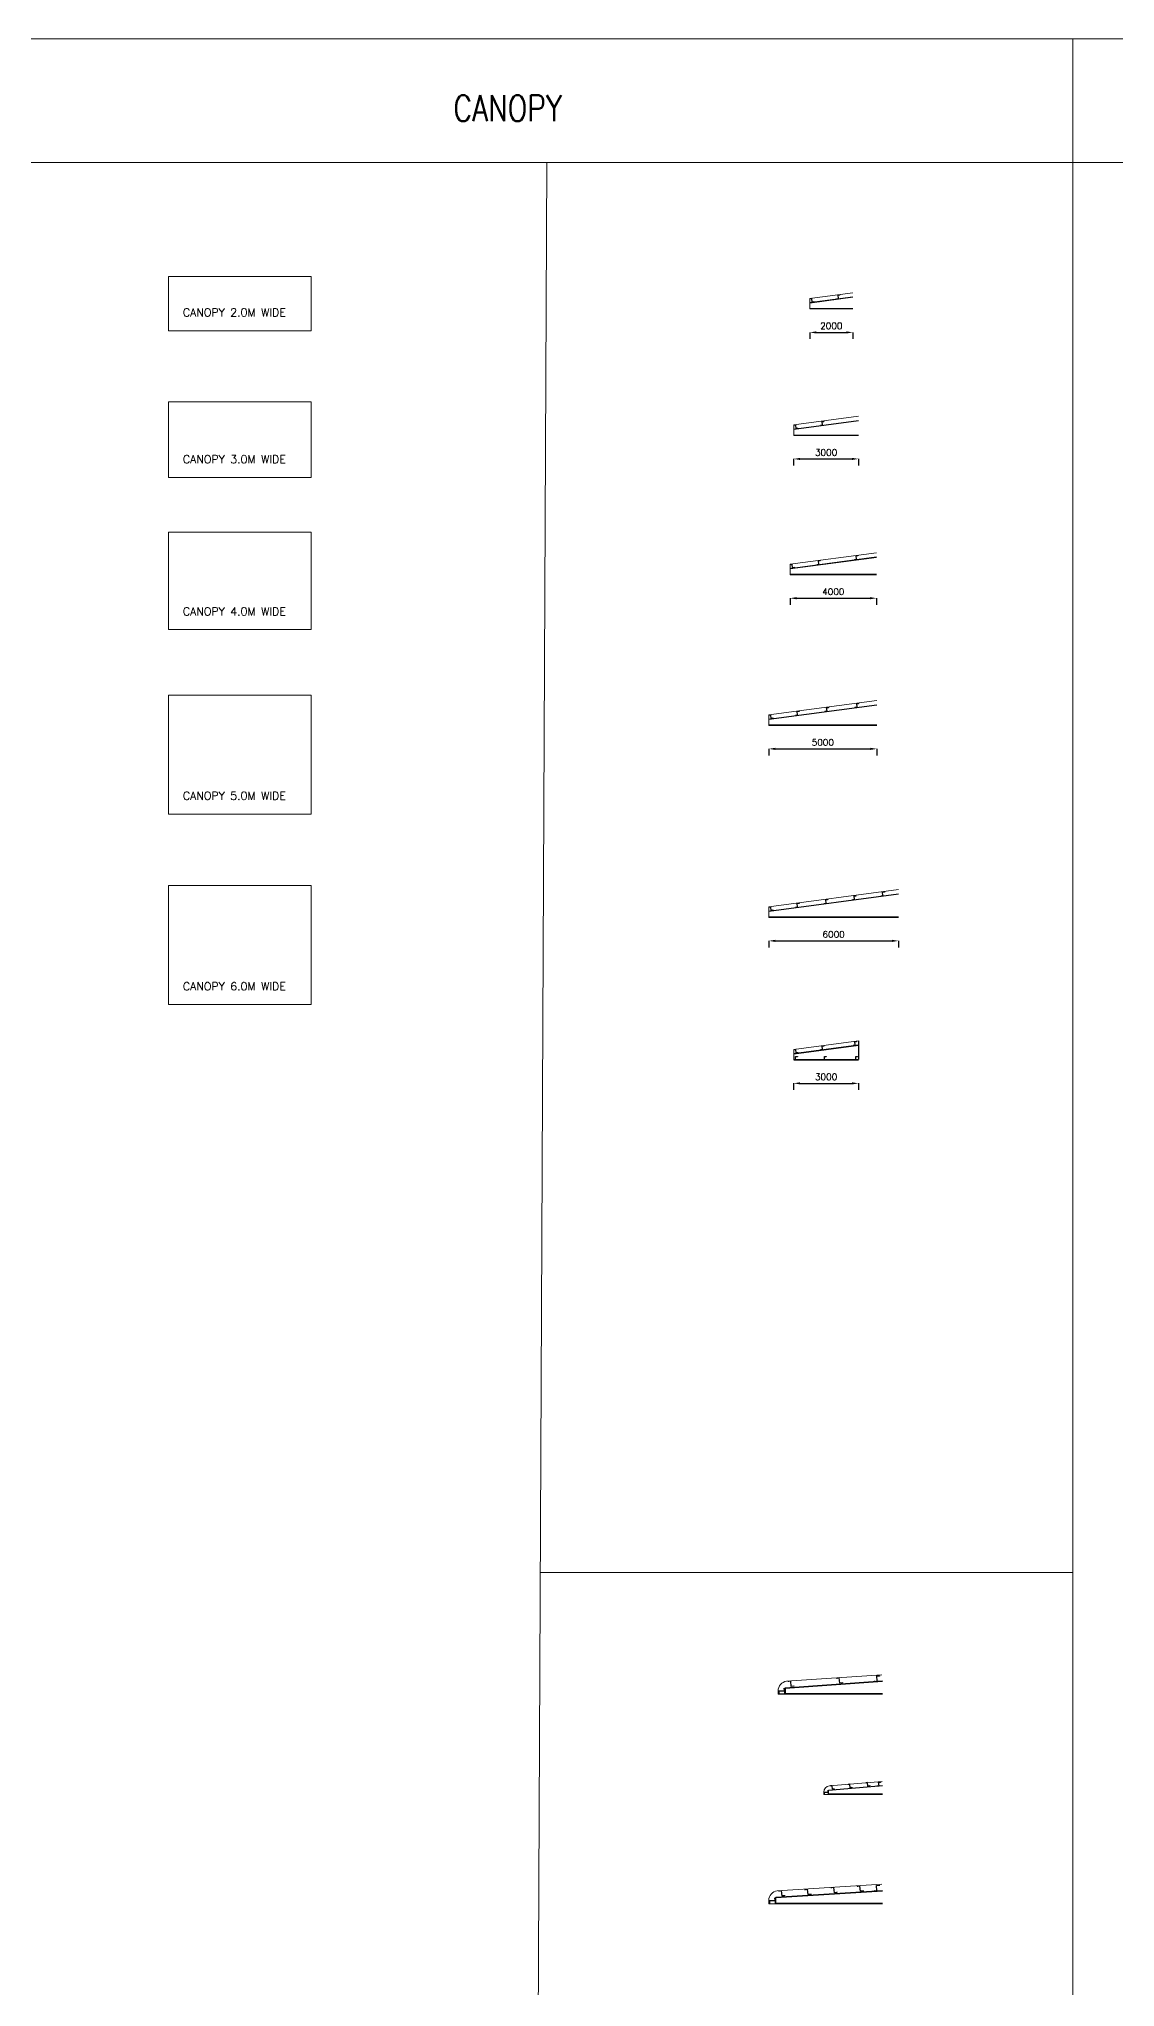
# Model space of a CAD drawing. Header units: millimetres. Extents: x 68421 to 1479662, y -51504 to 144751.
# Drawn here: x 118163 to 167906, y 54664 to 144751 of the extents above; entities that cross this region are included whole.
import ezdxf

# ---------------------------------------------------------------- set-up
doc = ezdxf.new("R2010")
doc.units = ezdxf.units.MM
doc.header["$LTSCALE"] = 0.35
doc.header["$MEASUREMENT"] = 0
doc.linetypes.add('CONTIN', pattern=[0, 0, 0])
doc.layers.get('0').update_dxf_attribs({"linetype": 'CONTIN'})
doc.layers.get('Defpoints').update_dxf_attribs({"linetype": 'CONTINUOUS'})
doc.styles.add('SIMPLEX', font='simplex.shx', dxfattribs={"width": 0.8})
doc.styles.get("Standard").update_dxf_attribs({"font": 'txt.shx'})
doc.dimstyles.new('300', dxfattribs={"dimtxt": 300, "dimasz": 300, "dimexe": 300, "dimexo": 200, "dimgap": 150, "dimtad": 1, "dimdec": 0, "dimzin": 0, "dimdsep": 46, "dimtxsty": 'Standard', "dimcen": 0.09, "dimclrd": 4, "dimclre": 4, "dimclrt": 4, "dimadec": 0, "dimazin": 0, "dimtfac": 1, "dimtdec": 0, "dimtofl": 0, "dimtmove": 0, "dimatfit": 3, "dimfxl": 1, "dimtolj": 1, "dimtzin": 0, "dimarcsym": 0})

# ---------------------------------------------------------------- blocks, each defined once
blk = doc.blocks.new('ZCOL')
for p, q in [((10.2, 0), (0, 0)), ((0, 0), (0, -25.4)), ((10.2, -2.5), (10.2, 0)), ((-10.2, -25.4), (-10.2, -22.9)), ((0, -25.4), (-10.2, -25.4))]:
    blk.add_line(p, q)
blk = doc.blocks.new('CURVEED CANOPY')
at = {"color": 7, "lineweight": 0}
for p, q in [((354491, -17243), (351489, -17454)), ((354491, -17263), (351491, -17474)), ((354491, -17635), (351472, -17635)), ((354491, -17655), (351491, -17655))]:
    blk.add_line(p, q, dxfattribs=at)
at = {"color": 5, "lineweight": 0}
for p, q in [((354473, -17052), (351532, -17255)), ((351272, -17552), (351272, -17655))]:
    blk.add_line(p, q, dxfattribs=at)
at = {"color": 0, "ltscale": 0.1}
for p, q in [((351491, -17655), (351272, -17655)), ((351472, -17474), (351472, -17635)), ((351491, -17474), (351472, -17474)), ((351491, -17474), (351489, -17454)), ((351491, -17474), (351491, -17655))]:
    blk.add_line(p, q, dxfattribs=at)
at = {"color": 5, "lineweight": 0}
blk.add_arc((351572, -17552), 300, 97.61833, 180, dxfattribs=at)
at = {"lineweight": 0}
for p, xscale, yscale, zscale, rotation in [((351679, -17415), 7.999999999999966, -6.3740029, -6.3740029, 5.710593700000083), ((353174, -17313), 7.999999999999958, -6.3740029, -6.3740029, 5.710593700000083), ((354327, -17252), -7.99999999999997, -6.3740158, -6.3740158, 5.71059369999996), ((351456, -17562), 7.999999999999976, -6.3740029, -6.3740029, 90.00000000000037)]:
    blk.add_blockref('ZCOL', p, dxfattribs=dict(at, xscale=xscale, yscale=yscale, zscale=zscale, rotation=rotation))
blk = doc.blocks.new('*D100')
at = {"color": 4, "linetype": 'Continuous', "lineweight": -2, "ltscale": 0.1}
for p, q in [((153791, 131181), (153791, 130880)), ((154091, 131180), (155491, 131180)), ((155791, 131181), (155791, 130880))]:
    blk.add_line(p, q, dxfattribs=at)
at = {"color": 4, "linetype": 'Continuous', "lineweight": 5}
for points in [[(154091, 131230), (154091, 131130), (153791, 131180)], [(155491, 131130), (155491, 131230), (155791, 131180)]]:
    blk.add_solid(points, dxfattribs=at)
at = {"layer": 'Defpoints', "color": 0, "linetype": 'Continuous', "lineweight": 5}
for p in [(153791, 132265), (155791, 132265), (155791, 131180)]:
    blk.add_point(p, dxfattribs=at)
at = {"color": 4, "linetype": 'Continuous', "lineweight": 0, "insert": (154791, 131480), "char_height": 300, "attachment_point": 5}
blk.add_mtext('\\A1;2000', dxfattribs=at)
blk = doc.blocks.new('*D101')
at = {"color": 4, "linetype": 'Continuous', "lineweight": -2, "ltscale": 0.1}
for p, q in [((153050, 125331), (153050, 125030)), ((153350, 125330), (155750, 125330)), ((156050, 125331), (156050, 125030))]:
    blk.add_line(p, q, dxfattribs=at)
at = {"color": 4, "linetype": 'Continuous', "lineweight": 5}
for points in [[(153350, 125380), (153350, 125280), (153050, 125330)], [(155750, 125280), (155750, 125380), (156050, 125330)]]:
    blk.add_solid(points, dxfattribs=at)
at = {"layer": 'Defpoints', "color": 0, "linetype": 'Continuous', "lineweight": 5}
for p in [(153050, 126415), (156050, 126415), (156050, 125330)]:
    blk.add_point(p, dxfattribs=at)
at = {"color": 4, "linetype": 'Continuous', "lineweight": 0, "insert": (154550, 125630), "char_height": 300, "attachment_point": 5}
blk.add_mtext('\\A1;3000', dxfattribs=at)
blk = doc.blocks.new('*D102')
at = {"color": 4, "linetype": 'Continuous', "lineweight": -2, "ltscale": 0.1}
for p, q in [((152882, 118889), (152882, 118589)), ((153182, 118889), (156582, 118889)), ((156882, 118889), (156882, 118589))]:
    blk.add_line(p, q, dxfattribs=at)
at = {"color": 4, "linetype": 'Continuous', "lineweight": 5}
for points in [[(153182, 118939), (153182, 118839), (152882, 118889)], [(156582, 118839), (156582, 118939), (156882, 118889)]]:
    blk.add_solid(points, dxfattribs=at)
at = {"layer": 'Defpoints', "color": 0, "linetype": 'Continuous', "lineweight": 5}
for p in [(152882, 119974), (156882, 119974), (156882, 118889)]:
    blk.add_point(p, dxfattribs=at)
at = {"color": 4, "linetype": 'Continuous', "lineweight": 0, "insert": (154882, 119189), "char_height": 300, "attachment_point": 5}
blk.add_mtext('\\A1;4000', dxfattribs=at)
blk = doc.blocks.new('*D103')
at = {"color": 4, "linetype": 'Continuous', "lineweight": -2, "ltscale": 0.1}
for p, q in [((151898, 111922), (151898, 111622)), ((152198, 111922), (156598, 111922)), ((156898, 111922), (156898, 111622))]:
    blk.add_line(p, q, dxfattribs=at)
at = {"color": 4, "linetype": 'Continuous', "lineweight": 5}
for points in [[(152198, 111972), (152198, 111872), (151898, 111922)], [(156598, 111872), (156598, 111972), (156898, 111922)]]:
    blk.add_solid(points, dxfattribs=at)
at = {"layer": 'Defpoints', "color": 0, "linetype": 'Continuous', "lineweight": 5}
for p in [(151898, 113007), (156898, 113007), (156898, 111922)]:
    blk.add_point(p, dxfattribs=at)
at = {"color": 4, "linetype": 'Continuous', "lineweight": 0, "insert": (154398, 112222), "char_height": 300, "attachment_point": 5}
blk.add_mtext('\\A1;5000', dxfattribs=at)
blk = doc.blocks.new('*D104')
at = {"color": 4, "linetype": 'Continuous', "lineweight": -2, "ltscale": 0.1}
for p, q in [((151898, 103043), (151898, 102743)), ((152198, 103043), (157598, 103043)), ((157898, 103043), (157898, 102743))]:
    blk.add_line(p, q, dxfattribs=at)
at = {"color": 4, "linetype": 'Continuous', "lineweight": 5}
for points in [[(152198, 103093), (152198, 102993), (151898, 103043)], [(157598, 102993), (157598, 103093), (157898, 103043)]]:
    blk.add_solid(points, dxfattribs=at)
at = {"layer": 'Defpoints', "color": 0, "linetype": 'Continuous', "lineweight": 5}
for p in [(151898, 104128), (157898, 104128), (157898, 103043)]:
    blk.add_point(p, dxfattribs=at)
at = {"color": 4, "linetype": 'Continuous', "lineweight": 0, "insert": (154898, 103343), "char_height": 300, "attachment_point": 5}
blk.add_mtext('\\A1;6000', dxfattribs=at)
blk = doc.blocks.new('*D109')
at = {"color": 4, "linetype": 'Continuous', "lineweight": -2, "ltscale": 0.1}
for p, q in [((153050, 96455), (153050, 96154)), ((153350, 96454), (155750, 96454)), ((156050, 96455), (156050, 96154))]:
    blk.add_line(p, q, dxfattribs=at)
at = {"color": 4, "linetype": 'Continuous', "lineweight": 5}
for points in [[(153350, 96504), (153350, 96404), (153050, 96454)], [(155750, 96404), (155750, 96504), (156050, 96454)]]:
    blk.add_solid(points, dxfattribs=at)
at = {"layer": 'Defpoints', "color": 0, "linetype": 'Continuous', "lineweight": 5}
for p in [(153050, 97539), (156050, 97539), (156050, 96454)]:
    blk.add_point(p, dxfattribs=at)
at = {"color": 4, "linetype": 'Continuous', "lineweight": 0, "insert": (154550, 96754), "char_height": 300, "attachment_point": 5}
blk.add_mtext('\\A1;3000', dxfattribs=at)

msp = doc.modelspace()

# ---------------------------------------------------------------- linework, layer by layer
at = {"color": 0, "lineweight": 0, "ltscale": 0.1}
for p, q in [((141633.33523, 139033.74584), (140840.39841, -32314.46915)), ((141331.62037, 73835.23199), (165958.15042, 73835.23199)), ((154440.3076, 63674.00965), (154440.3076, 63571.74105)), ((154660.23103, 63571.74105), (154440.3076, 63571.74105)), ((154640.3076, 63752.82647), (154640.3076, 63591.74105)), ((154660.23103, 63752.82647), (154640.3076, 63752.82647)), ((154660.23103, 63752.82647), (154657.59788, 63772.57513)), ((154660.23103, 63752.82647), (154660.23103, 63571.74105)), ((151899.86613, 58669.43192), (151899.86613, 58516.02902)), ((152199.86613, 58787.65715), (152199.86613, 58546.02902)), ((152229.75128, 58787.65715), (152199.86613, 58787.65715)), ((152229.75128, 58787.65715), (152225.80155, 58817.28015)), ((152229.75128, 58787.65715), (152229.75128, 58516.02902)), ((152229.75128, 58516.02902), (151899.86613, 58516.02902))]:
    msp.add_line(p, q, dxfattribs=at)
at = {"color": 7, "lineweight": 0}
for p, q in [((155790.93784, 133017.4566), (153790.93784, 132749.94831)), ((155790.93784, 132823.53773), (153790.93784, 132556.87106)), ((155790.93784, 132803.43797), (153790.93784, 132536.77131)), ((155790.93784, 132265.42467), (153790.93784, 132265.42467)), ((155790.93784, 132285.42467), (153792.93784, 132285.42467)), ((156050.41929, 127301.1597), (153050.41929, 126899.89727)), ((156050.41929, 127106.82002), (153050.41929, 126706.82002)), ((156050.41929, 127086.72026), (153050.41929, 126686.72026)), ((156050.41929, 126415.37362), (153050.41929, 126415.37362)), ((156050.41929, 126435.37362), (153052.41929, 126435.37362)), ((156882.30246, 120993.72932), (152882.30246, 120458.71274)), ((156882.30246, 120798.96882), (152882.30246, 120265.63548)), ((156882.30246, 120778.86907), (152882.30246, 120245.53573)), ((156882.30246, 119974.18909), (152882.30246, 119974.18909)), ((156882.30246, 119994.18909), (152884.30246, 119994.18909)), ((156897.78709, 114160.06717), (151897.78709, 113491.29644)), ((156897.78709, 113964.88586), (151897.78709, 113298.21919)), ((156897.78709, 113944.78611), (151897.78709, 113278.11944)), ((156897.78709, 113006.7728), (151897.78709, 113006.7728)), ((156897.78709, 113026.7728), (151899.78709, 113026.7728)), ((157897.78709, 105414.70823), (151897.78709, 104612.18335)), ((157897.78709, 105219.1061), (151897.78709, 104419.1061)), ((157897.78709, 105199.00635), (151897.78709, 104399.00635)), ((157897.78709, 104127.65971), (151897.78709, 104127.65971)), ((157897.78709, 104147.65971), (151899.78709, 104147.65971)), ((156050.41929, 98230.89922), (153050.41929, 97830.89922)), ((156050.41929, 98210.79947), (153050.41929, 97810.79947)), ((156050.41929, 97539.45282), (153050.41929, 97539.45282)), ((156050.41929, 97559.45282), (153052.41929, 97559.45282)), ((157160.10066, 63983.30884), (154657.59788, 63772.57513)), ((157160.10066, 63963.20909), (154660.23103, 63752.82647)), ((157141.40021, 64174.51605), (154700.53554, 63971.3616)), ((157160.10066, 63591.74105), (154640.3076, 63591.74105)), ((157160.10066, 63571.74105), (154660.23103, 63571.74105)), ((157149.55573, 59133.3807), (152225.80155, 58817.28015)), ((157149.55573, 59103.23108), (152229.75128, 58787.65715)), ((157121.50505, 59420.19152), (152290.20804, 59115.45985)), ((157149.55573, 58546.02902), (152199.86613, 58546.02902)), ((157149.55573, 58516.02902), (152229.75128, 58516.02902))]:
    msp.add_line(p, q, dxfattribs=at)
at = {"color": 0, "linetype": 'Continuous', "lineweight": 0}
for p, q in [((153790.93784, 132265.42467), (153790.93784, 132749.94831)), ((153050.41929, 126415.37362), (153050.41929, 126899.89727)), ((152882.30246, 119974.18909), (152882.30246, 120458.71274)), ((151897.78709, 113006.7728), (151897.78709, 113491.29644)), ((151897.78709, 104127.65971), (151897.78709, 104612.18335))]:
    msp.add_line(p, q, dxfattribs=at)
at = {"color": 5, "lineweight": 0}
for p in [(156050.41929, 98425.23891), (153050.41929, 97539.45282)]:
    msp.add_line(p, (153050.41929, 98023.97647), dxfattribs=at)
at = {"color": 0, "ltscale": 0.1}
msp.add_line((156050.41929, 98425.23891), (156050.41929, 97559.45282), dxfattribs=at)
at = {"color": 0, "lineweight": 0, "ltscale": 0.1}
for points in [[(68421, 144750.54254), (501597.00467, 144750.54254), (501597.00467, 139033.74584), (68421, 139033.74584)], [(115754.1929, 144750.54254), (165958.15042, 144750.54254), (165958.15042, -32314.46915), (115754.1929, -32314.46915)], [(165958.15042, 144750.54254), (189624.74687, 144750.54254), (189624.74687, -32317), (165958.15042, -32317)]]:
    msp.add_lwpolyline(points, close=True, dxfattribs=at)
at = {"color": 4, "linetype": 'Continuous', "lineweight": 0}
for points in [[(130749.77488, 133760.82201), (130749.77488, 131260.82201), (124154.54196, 131260.82201), (124154.54196, 133760.82201)], [(130749.77488, 127974.30119), (130749.77488, 124474.30119), (124154.54196, 124474.30119), (124154.54196, 127974.30119)], [(130749.77488, 121936.31573), (130749.77488, 117436.31573), (124154.54196, 117436.31573), (124154.54196, 121936.31573)], [(130749.77488, 114408.11302), (130749.77488, 108908.11302), (124154.54196, 108908.11302), (124154.54196, 114408.11302)], [(130749.77488, 105598.55676), (130749.77488, 100098.55676), (124154.54196, 100098.55676), (124154.54196, 105598.55676)]]:
    msp.add_lwpolyline(points, close=True, dxfattribs=at)
at = {"color": 5, "ltscale": 0.1}
msp.add_lwpolyline([(153060.65381, 97539.45282), (156050.41929, 97539.45282)], dxfattribs=at)
at = {"color": 0, "lineweight": 0}
for centre, radius in [((154740.3076, 63674.00965), 300), ((152349.86613, 58669.43192), 450)]:
    msp.add_arc(centre, radius, 97.6183316481, 180, dxfattribs=at)

# ---------------------------------------------------------------- block references
at = {"lineweight": 0}
for p, xscale, yscale, zscale, rotation in [((153900.81001, 132584.79496), 7.999999999999973, -6.3740029, -6.3740029, 5.710593700000084), ((155126.19021, 132748.22622), -7.999999999999977, -6.3740158, -6.3740158, 5.710593699999964), ((154385.67166, 126898.17518), -7.999999999999977, -6.3740158, -6.3740158, 5.710593699999964), ((153160.29147, 126734.74392), 7.999999999999973, -6.3740029, -6.3740029, 5.710593700000084), ((155956.10639, 120690.77186), -7.999999999999974, -6.3740158, -6.3740158, 5.710593699999964), ((152992.17463, 120293.55939), 7.999999999999972, -6.3740029, -6.3740029, 5.710593700000083), ((154217.55482, 120456.99064), -7.999999999999976, -6.3740158, -6.3740158, 5.710593699999964), ((153233.03946, 113489.57435), -7.999999999999978, -6.3740158, -6.3740158, 5.710593699999964), ((154591.77181, 113671.31043), -7.999999999999977, -6.3740158, -6.3740158, 5.710593699999964), ((155981.12638, 113857.14237), -7.999999999999977, -6.3740158, -6.3740158, 5.710593699999964), ((152007.65927, 113326.14309), 7.999999999999974, -6.3740029, -6.3740029, 5.710593700000084), ((152007.65927, 104447.03), 7.999999999999974, -6.3740029, -6.3740029, 5.710593700000084), ((153233.03946, 104610.46126), -7.999999999999978, -6.3740158, -6.3740158, 5.710593699999964), ((154546.72101, 104786.17162), -7.999999999999977, -6.3740158, -6.3740158, 5.710593699999964), ((155861.69656, 104962.05505), -7.999999999999977, -6.3740158, -6.3740158, 5.710593699999964), ((157177.03543, 105137.98707), -7.999999999999977, -6.3740158, -6.3740158, 5.710593699999964), ((155896.63106, 98227.15396), -7.999999999999975, -6.3740158, -6.3740158, 5.710593699999964), ((153141.93381, 97539.45282), -7.999999999999976, -6.3740158, -6.3740158, 359.9999999999912), ((153160.29147, 97858.82312), 7.999999999999972, -6.3740029, -6.3740029, 5.710593700000083), ((154385.67166, 98022.25438), -7.999999999999976, -6.3740158, -6.3740158, 5.710593699999964), ((154473.89789, 97539.45282), -7.999999999999976, -6.3740158, -6.3740158, 359.9999999999912), ((155922.01234, 97539.45282), -7.999999999999976, -6.3740158, -6.3740158, 359.9999999999912), ((154847.97283, 63811.23274), 7.999999999999965, -6.3740029, -6.3740029, 5.710593700000084), ((155659.92211, 63881.63297), 7.999999999999964, -6.3740029, -6.3740029, 5.710593700000087), ((156484.97283, 63955.23274), 7.999999999999961, -6.3740029, -6.3740029, 5.710593700000084), ((156995.35303, 63974.664), -7.999999999999972, -6.3740158, -6.3740158, 5.710593699999964), ((154624.90495, 63664.65726), 7.999999999999976, -6.3740029, -6.3740029, 90.00000000000037), ((152176.76216, 58655.40333), 11.99999999999996, -9.56100435, -9.56100435, 90.00000000000037), ((152511.36399, 58875.26656), 11.99999999999995, -9.56100435, -9.56100435, 5.710593700000083), ((153717.36399, 58938.26656), 11.99999999999995, -9.56100435, -9.56100435, 5.710593700000083), ((154930.86399, 59028.26656), 11.99999999999994, -9.56100435, -9.56100435, 5.710593700000083), ((156136.86399, 59091.26656), 11.99999999999994, -9.56100435, -9.56100435, 5.710593700000083), ((156902.43428, 59120.41345), -11.99999999999995, -9.5610237, -9.5610237, 5.710593699999964)]:
    msp.add_blockref('ZCOL', p, dxfattribs=dict(at, xscale=xscale, yscale=yscale, zscale=zscale, rotation=rotation))
at = {"color": 0, "lineweight": 0, "xscale": 1.5, "yscale": 1.5, "zscale": 1.5}
msp.add_blockref('CURVEED CANOPY', (-374576.8609, 94687.28749), dxfattribs=at)

# ---------------------------------------------------------------- texts
at = {"color": 7, "linetype": 'ByBlock', "lineweight": 0, "style": 'SIMPLEX', "width": 0.8}
msp.add_text('CANOPY', height=1200, dxfattribs=at).set_placement((137322.19866, 140944.75232))
at = {"color": 7, "linetype": 'Continuous', "lineweight": 0, "style": 'SIMPLEX'}
for s, p in [('CANOPY 2.0M WIDE', (124817.80821, 131919.01058)), ('CANOPY 3.0M WIDE', (124817.80821, 125132.48976)), ('CANOPY 4.0M WIDE', (124817.80821, 118094.5043)), ('CANOPY 5.0M WIDE', (124817.80821, 109566.30158)), ('CANOPY 6.0M WIDE', (124817.80821, 100756.74533))]:
    msp.add_text(s, height=370, dxfattribs=at).set_placement(p)

# ---------------------------------------------------------------- dimensions: what is measured, and where the dimension line sits
at = {"color": 0, "lineweight": 0, "ltscale": 0.1}
for base, p1, p2, picture, middle in [((155790.93784, 131180.42456), (153790.93784, 132265.42467), (155790.93784, 132265.42467), '*D100', (154790.93784, 131480.42456)), ((156050.41929, 125330.37352), (153050.41929, 126415.37362), (156050.41929, 126415.37362), '*D101', (154550.41929, 125630.37352)), ((156882.30246, 118889.18898), (152882.30246, 119974.18909), (156882.30246, 119974.18909), '*D102', (154882.30246, 119189.18898)), ((156897.78709, 111921.77269), (151897.78709, 113006.7728), (156897.78709, 113006.7728), '*D103', (154397.78709, 112221.77269)), ((157897.78709, 103042.6596), (151897.78709, 104127.65971), (157897.78709, 104127.65971), '*D104', (154897.78709, 103342.6596)), ((156050.41929, 96454.45272), (153050.41929, 97539.45282), (156050.41929, 97539.45282), '*D109', (154550.41929, 96754.45272))]:
    dim = msp.add_linear_dim(base=base, p1=p1, p2=p2, dimstyle='300', override={"dimfxl": 0.18, "dimfxlon": 1, "dimtfillclr": 4, "dimarcsym": 1}, dxfattribs=at)
    dim.commit()
    dim.dimension.update_dxf_attribs({"geometry": picture, "text_midpoint": middle})

doc.saveas('drawing.dxf')
